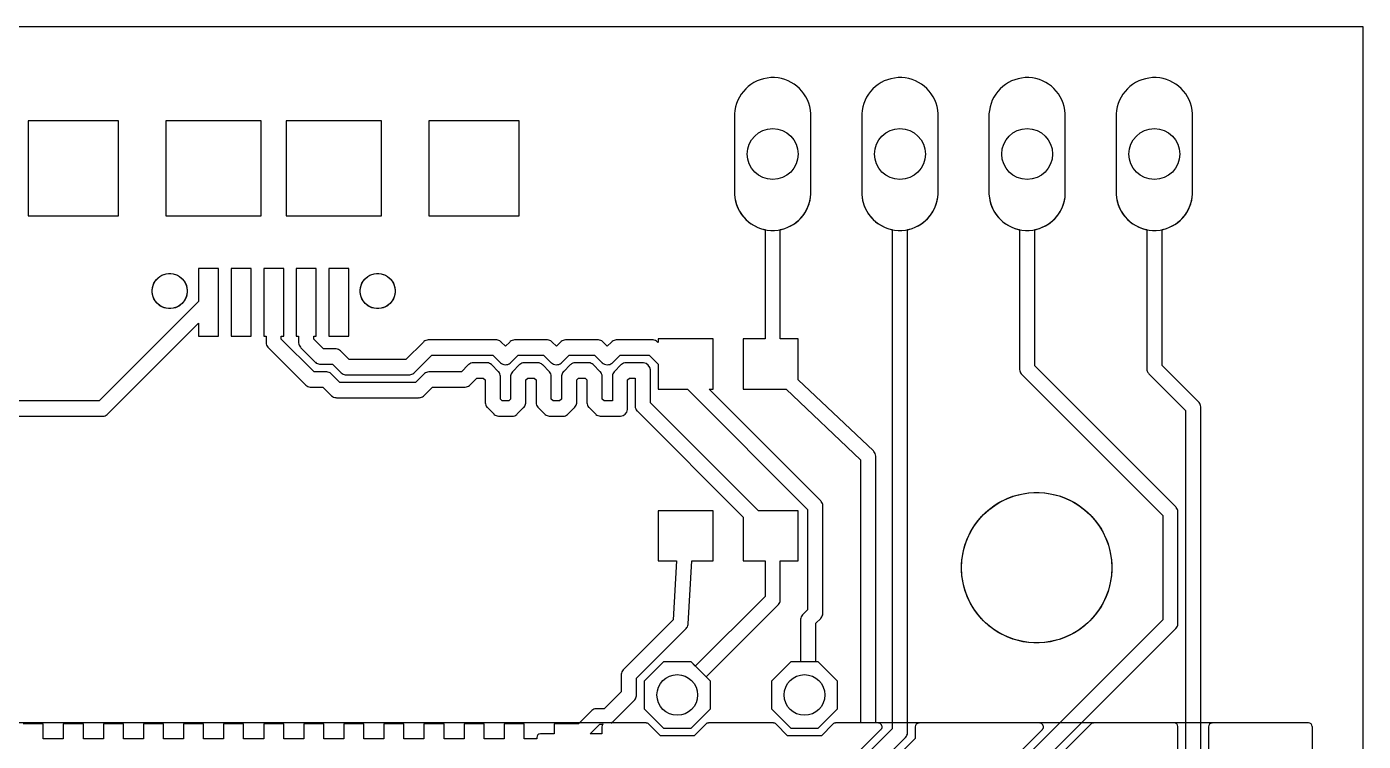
# Model space of a CAD drawing. Header units: millimetres. Extents: x 1.3 to 44.8, y 11.4 to 81.9.
# Drawn here: x 18.13 to 44.81, y 67.66 to 81.92 of the extents above; entities that cross this region are included whole.
import ezdxf

# ---------------------------------------------------------------- set-up
doc = ezdxf.new("R2010")
doc.units = ezdxf.units.MM

msp = doc.modelspace()

# ---------------------------------------------------------------- linework, layer by layer
at = {"layer": '16_copper'}
for points in [[(33.132, 77.858, 0.357806), (33.782, 78.576), (33.782, 80.174), (33.775, 80.249, 0.906347), (32.258, 80.174), (32.258, 78.576), (32.265, 78.501, 0.385742), (33.057, 77.851)], [(35.672, 77.858, 0.357806), (36.322, 78.576), (36.322, 80.174), (36.315, 80.249, 0.906347), (34.798, 80.174), (34.798, 78.576), (34.805, 78.501, 0.385742), (35.597, 77.851)], [(38.212, 77.858, 0.357806), (38.862, 78.576), (38.862, 80.174), (38.855, 80.249, 0.906347), (37.338, 80.174), (37.338, 78.576), (37.345, 78.501, 0.385742), (38.137, 77.851)], [(40.752, 77.858, 0.357806), (41.402, 78.576), (41.402, 80.174), (41.395, 80.249, 0.906347), (39.878, 80.174), (39.878, 78.576), (39.885, 78.501, 0.385742), (40.677, 77.851)]]:
    msp.add_lwpolyline(points, format="xyb", close=True, dxfattribs=at)
for points in [[(31.775, 68.306), (31.775, 68.854), (31.389, 69.24), (30.841, 69.24), (30.455, 68.854), (30.455, 68.306), (30.841, 67.92), (31.389, 67.92)], [(34.315, 68.306), (34.315, 68.854), (33.929, 69.24), (33.381, 69.24), (32.995, 68.854), (32.995, 68.306), (33.381, 67.92), (33.929, 67.92)]]:
    msp.add_lwpolyline(points, close=True, dxfattribs=at)
msp.add_lwpolyline([(43.794, 12.522), (43.794, 67.945), (43.793, 67.951, 0.392588), (43.718, 68.021), (34.277, 68.021), (34.269, 68.02), (34.26, 68.019, 0.087654), (34.236, 68.009), (34.23, 68.004), (34.223, 67.999), (33.992, 67.767), (33.318, 67.767), (33.087, 67.999), (33.08, 68.004), (33.073, 68.009, 0.087651), (33.049, 68.019), (33.041, 68.02), (33.033, 68.021), (31.737, 68.021), (31.729, 68.02), (31.72, 68.019, 0.087654), (31.696, 68.009), (31.69, 68.004), (31.683, 67.999), (31.452, 67.767), (30.778, 67.767), (30.547, 67.999), (30.54, 68.004), (30.533, 68.009, 0.087651), (30.509, 68.019), (30.501, 68.02), (30.493, 68.021), (17.474, 68.021)], format="xyb", dxfattribs=at)
at = {"layer": '1_copper'}
for points in [[(32.479, 65.188), (35.182, 67.891), (35.183, 67.893), (35.186, 67.895, 0.54841), (35.148, 68.018), (35.14, 68.02), (35.133, 68.021, 0.01577), (35.128, 68.021), (35.077, 68.021), (35.077, 73.34), (35.077, 73.348, 0.166119), (35.041, 73.439), (35.03, 73.45), (35.03, 73.45), (35.03, 73.45), (35.03, 73.451), (33.531, 74.872), (33.531, 75.684), (33.172, 75.684), (33.172, 77.866), (33.205, 77.873, 0.330355), (33.782, 78.576), (33.782, 80.174), (33.775, 80.249, 0.906347), (32.258, 80.174), (32.258, 78.576), (32.265, 78.501, 0.303346), (32.835, 77.873), (32.868, 77.866), (32.868, 75.684), (32.431, 75.684), (32.431, 74.684), (33.287, 74.684), (34.773, 73.275), (34.773, 68.021), (34.277, 68.021), (34.269, 68.02), (34.26, 68.019, 0.087654), (34.236, 68.009), (34.23, 68.004), (34.223, 67.999), (33.992, 67.767), (33.318, 67.767), (33.087, 67.999), (33.08, 68.004), (33.073, 68.009, 0.087651), (33.049, 68.019), (33.041, 68.02), (33.033, 68.021), (31.737, 68.021), (31.729, 68.02), (31.72, 68.019, 0.087654), (31.696, 68.009), (31.69, 68.004), (31.683, 67.999), (31.452, 67.767), (30.778, 67.767), (30.547, 67.999), (30.54, 68.004), (30.533, 68.009, 0.087651), (30.509, 68.019), (30.501, 68.02), (30.493, 68.021), (29.797, 68.021), (29.8, 68.023), (29.808, 68.027, 0.018746), (29.817, 68.034), (29.829, 68.045), (30.258, 68.474), (30.261, 68.478), (30.265, 68.482, 0.153125), (30.301, 68.566), (30.302, 68.581), (30.302, 68.917), (31.289, 69.903), (31.29, 69.904), (31.291, 69.905, 0.153132), (31.331, 69.987), (31.333, 70.002), (31.405, 71.255), (31.831, 71.255), (31.831, 72.255), (30.731, 72.255), (30.731, 71.255), (31.1, 71.255), (31.032, 70.078), (30.042, 69.088), (30.038, 69.083), (30.034, 69.079, 0.153125), (29.998, 68.995), (29.997, 68.98), (29.997, 68.645), (29.658, 68.305), (29.505, 68.305), (29.5, 68.304), (29.494, 68.305, 0.153128), (29.409, 68.271), (29.398, 68.26), (29.142, 68.005), (28.658, 68.005), (28.658, 67.807), (28.388, 67.807), (28.382, 67.807, 0.392588), (28.312, 67.731), (28.312, 67.705), (28.058, 67.705), (28.058, 68.005), (27.658, 68.005), (27.658, 67.705), (27.258, 67.705), (27.258, 68.005), (26.858, 68.005), (26.858, 67.705), (26.458, 67.705), (26.458, 68.005), (26.058, 68.005), (26.058, 67.705), (25.658, 67.705), (25.658, 68.005), (25.258, 68.005), (25.258, 67.705), (24.858, 67.705), (24.858, 68.005), (24.458, 68.005), (24.458, 67.705), (24.058, 67.705), (24.058, 68.005), (23.658, 68.005), (23.658, 67.705), (23.258, 67.705), (23.258, 68.005), (22.858, 68.005), (22.858, 67.705), (22.458, 67.705), (22.458, 68.005), (22.058, 68.005), (22.058, 67.705), (21.658, 67.705), (21.658, 68.005), (21.258, 68.005), (21.258, 67.705), (20.858, 67.705), (20.858, 68.005), (20.458, 68.005), (20.458, 67.705), (20.058, 67.705), (20.058, 68.005), (19.658, 68.005), (19.658, 67.705), (19.258, 67.705), (19.258, 68.005), (18.858, 68.005), (18.858, 67.705), (18.458, 67.705), (18.458, 68.005), (18.058, 68.005)], [(30.83, 62.892), (35.668, 67.731), (35.671, 67.735), (35.676, 67.739, 0.153125), (35.712, 67.823), (35.712, 67.838), (35.712, 77.866), (35.745, 77.873, 0.330355), (36.322, 78.576), (36.322, 80.174), (36.315, 80.249, 0.906347), (34.798, 80.174), (34.798, 78.576), (34.805, 78.501, 0.303346), (35.375, 77.873), (35.408, 77.866), (35.408, 67.902), (30.659, 63.153)], [(36.456, 65.297), (41.066, 69.907), (41.07, 69.911), (41.074, 69.915, 0.153125), (41.11, 69.999), (41.111, 70.015), (41.111, 72.225), (41.11, 72.231), (41.11, 72.237, 0.153128), (41.076, 72.321), (41.066, 72.333), (38.252, 75.147), (38.252, 77.866), (38.285, 77.873, 0.330355), (38.862, 78.576), (38.862, 80.174), (38.855, 80.249, 0.906347), (37.338, 80.174), (37.338, 78.576), (37.345, 78.501, 0.303346), (37.915, 77.873), (37.948, 77.866), (37.948, 75.083), (37.948, 75.078), (37.948, 75.072, 0.153128), (37.982, 74.987), (37.992, 74.976), (40.806, 72.162), (40.806, 70.078), (36.285, 65.557)], [(41.568, 64.815), (41.568, 74.32), (41.567, 74.325), (41.567, 74.331, 0.153128), (41.534, 74.416), (41.523, 74.427), (40.792, 75.158), (40.792, 77.866), (40.825, 77.873, 0.330355), (41.402, 78.576), (41.402, 80.174), (41.395, 80.249, 0.906347), (39.878, 80.174), (39.878, 78.576), (39.885, 78.501, 0.303346), (40.455, 77.873), (40.488, 77.866), (40.488, 75.095), (40.488, 75.089), (40.488, 75.084, 0.153128), (40.522, 74.999), (40.532, 74.987), (41.263, 74.257), (41.263, 64.878)], [(15.938, 74.143), (19.638, 74.143), (19.644, 74.143), (19.649, 74.143, 0.153128), (19.734, 74.177), (19.746, 74.187), (21.558, 75.999), (21.558, 75.74), (21.958, 75.74), (21.958, 77.09), (21.558, 77.09), (21.558, 76.431), (19.575, 74.447), (15.875, 74.447)], [(36.244, 65.732), (38.403, 67.891), (38.405, 67.893), (38.407, 67.895, 0.54841), (38.37, 68.018), (38.362, 68.02), (38.354, 68.021, 0.01577), (38.35, 68.021), (35.941, 68.021), (35.935, 68.02, 0.392588), (35.865, 67.945), (35.865, 67.712), (30.848, 62.695)], [(41.111, 64.973), (41.111, 67.945), (41.11, 67.951, 0.392588), (41.034, 68.021), (39.427, 68.021), (39.419, 68.02), (39.41, 68.019, 0.087654), (39.386, 68.009), (39.38, 68.004), (39.373, 67.999), (36.676, 65.301)], [(43.794, 33.566), (43.794, 67.945), (43.793, 67.951, 0.392588), (43.718, 68.021), (41.796, 68.021), (41.791, 68.02, 0.392588), (41.72, 67.945), (41.72, 64.689)]]:
    msp.add_lwpolyline(points, format="xyb", dxfattribs=at)
for points in [[(19.958, 80.04), (18.158, 80.04), (18.158, 78.14), (19.958, 78.14)], [(22.808, 80.04), (20.908, 80.04), (20.908, 78.14), (22.808, 78.14)], [(25.208, 80.04), (23.308, 80.04), (23.308, 78.14), (25.208, 78.14)], [(27.958, 80.04), (26.158, 80.04), (26.158, 78.14), (27.958, 78.14)], [(22.608, 77.09), (22.208, 77.09), (22.208, 75.74), (22.608, 75.74)], [(24.558, 77.09), (24.158, 77.09), (24.158, 75.74), (24.558, 75.74)]]:
    msp.add_lwpolyline(points, close=True, dxfattribs=at)
for points in [[(31.775, 68.306), (31.775, 68.854), (31.69, 68.939), (33.128, 70.377), (33.131, 70.382), (33.136, 70.386, 0.153125), (33.172, 70.469), (33.172, 70.485), (33.172, 71.255), (33.531, 71.255), (33.531, 72.255), (32.736, 72.255), (30.579, 74.412), (30.579, 75.057), (30.578, 75.061), (30.578, 75.065, 0.370187), (30.442, 75.209), (30.426, 75.209), (30.099, 75.209), (30.093, 75.209), (30.088, 75.209, 0.153128), (30.003, 75.175), (29.991, 75.165), (29.864, 75.038), (29.861, 75.033), (29.856, 75.029, 0.153125), (29.82, 74.946), (29.82, 74.93), (29.82, 74.447), (29.654, 74.447), (29.616, 74.485), (29.616, 74.93), (29.616, 74.936), (29.616, 74.941, 0.153128), (29.582, 75.026), (29.572, 75.038), (29.445, 75.165), (29.44, 75.168), (29.436, 75.173, 0.153125), (29.353, 75.209), (29.337, 75.209), (29.083, 75.209), (29.077, 75.209), (29.072, 75.209, 0.153128), (28.987, 75.175), (28.975, 75.165), (28.848, 75.038), (28.845, 75.033), (28.84, 75.029, 0.153125), (28.804, 74.946), (28.804, 74.93), (28.804, 74.485), (28.766, 74.447), (28.638, 74.447), (28.6, 74.485), (28.6, 74.93), (28.6, 74.936), (28.6, 74.941, 0.153128), (28.566, 75.026), (28.556, 75.038), (28.429, 75.165), (28.424, 75.168), (28.42, 75.173, 0.153125), (28.337, 75.209), (28.321, 75.209), (28.067, 75.209), (28.061, 75.209), (28.056, 75.209, 0.153128), (27.971, 75.175), (27.959, 75.165), (27.832, 75.038), (27.829, 75.033), (27.824, 75.029, 0.153125), (27.788, 74.946), (27.788, 74.93), (27.788, 74.485), (27.75, 74.447), (27.622, 74.447), (27.584, 74.485), (27.584, 74.93), (27.584, 74.936), (27.584, 74.941, 0.153128), (27.55, 75.026), (27.54, 75.038), (27.413, 75.165), (27.408, 75.168), (27.404, 75.173, 0.153125), (27.321, 75.209), (27.305, 75.209), (27.051, 75.209), (27.045, 75.209), (27.04, 75.209, 0.153128), (26.955, 75.175), (26.943, 75.165), (26.807, 75.029), (26.163, 75.029), (26.157, 75.028), (26.152, 75.028, 0.153128), (26.067, 74.995), (26.055, 74.984), (25.888, 74.817), (24.378, 74.817), (24.21, 74.984), (24.206, 74.988), (24.202, 74.992, 0.153125), (24.118, 75.028), (24.103, 75.029), (23.863, 75.029), (23.21, 75.682), (23.21, 75.74), (23.258, 75.74), (23.258, 77.09), (22.858, 77.09), (22.858, 75.74), (22.905, 75.74), (22.905, 75.619), (22.906, 75.613), (22.906, 75.607, 0.153128), (22.94, 75.523), (22.95, 75.511), (23.692, 74.769), (23.697, 74.765), (23.701, 74.761, 0.153125), (23.785, 74.725), (23.8, 74.724), (24.039, 74.724), (24.207, 74.557), (24.211, 74.553), (24.215, 74.549, 0.153125), (24.299, 74.513), (24.315, 74.512), (25.951, 74.512), (25.957, 74.513), (25.963, 74.512, 0.153128), (26.047, 74.546), (26.059, 74.557), (26.226, 74.724), (26.87, 74.724), (26.876, 74.725), (26.882, 74.724, 0.153128), (26.967, 74.758), (26.978, 74.769), (27.114, 74.905), (27.242, 74.905), (27.28, 74.867), (27.28, 74.422), (27.28, 74.416), (27.28, 74.411, 0.153128), (27.314, 74.326), (27.324, 74.314), (27.451, 74.187), (27.456, 74.184), (27.46, 74.179, 0.153125), (27.543, 74.143), (27.559, 74.143), (27.813, 74.143), (27.819, 74.143), (27.824, 74.143, 0.153128), (27.909, 74.177), (27.921, 74.187), (28.048, 74.314), (28.051, 74.319), (28.056, 74.323, 0.153125), (28.092, 74.406), (28.092, 74.422), (28.092, 74.867), (28.13, 74.905), (28.258, 74.905), (28.296, 74.867), (28.296, 74.422), (28.296, 74.416), (28.296, 74.411, 0.153128), (28.33, 74.326), (28.34, 74.314), (28.467, 74.187), (28.472, 74.184), (28.476, 74.179, 0.153125), (28.559, 74.143), (28.575, 74.143), (28.829, 74.143), (28.835, 74.143), (28.84, 74.143, 0.153128), (28.925, 74.177), (28.937, 74.187), (29.064, 74.314), (29.067, 74.319), (29.072, 74.323, 0.153125), (29.108, 74.406), (29.108, 74.422), (29.108, 74.867), (29.146, 74.905), (29.274, 74.905), (29.312, 74.867), (29.312, 74.422), (29.312, 74.416), (29.312, 74.411, 0.153128), (29.346, 74.326), (29.356, 74.314), (29.483, 74.187), (29.488, 74.184), (29.492, 74.179, 0.153125), (29.575, 74.143), (29.591, 74.143), (29.972, 74.143), (29.976, 74.143), (29.98, 74.143, 0.370187), (30.124, 74.279), (30.124, 74.295), (30.124, 74.867), (30.162, 74.905), (30.274, 74.905), (30.274, 74.349), (30.274, 74.343), (30.274, 74.337, 0.153128), (30.308, 74.253), (30.318, 74.241), (32.431, 72.128), (32.431, 71.255), (32.868, 71.255), (32.868, 70.548), (31.474, 69.155), (31.389, 69.24), (30.841, 69.24), (30.455, 68.854), (30.455, 68.306), (30.841, 67.92), (31.389, 67.92)], [(23.86, 75.678), (23.86, 75.74), (23.908, 75.74), (23.908, 77.09), (23.508, 77.09), (23.508, 75.74), (23.555, 75.74), (23.555, 75.615), (23.556, 75.61), (23.556, 75.604, 0.153128), (23.59, 75.519), (23.6, 75.508), (23.882, 75.226), (23.886, 75.222), (23.89, 75.218, 0.153125), (23.974, 75.182), (23.99, 75.181), (24.229, 75.181), (24.396, 75.014), (24.401, 75.01), (24.405, 75.006, 0.153125), (24.488, 74.97), (24.504, 74.969), (25.762, 74.969), (25.768, 74.97), (25.773, 74.97, 0.153128), (25.858, 75.003), (25.87, 75.014), (26.218, 75.362), (27.431, 75.362), (27.578, 75.215), (27.581, 75.212), (27.584, 75.21, 0.370187), (27.782, 75.204), (27.794, 75.215), (27.941, 75.362), (28.447, 75.362), (28.594, 75.215), (28.597, 75.212), (28.6, 75.21, 0.370187), (28.798, 75.204), (28.81, 75.215), (28.957, 75.362), (29.463, 75.362), (29.61, 75.215), (29.613, 75.212), (29.616, 75.21, 0.370187), (29.814, 75.204), (29.826, 75.215), (29.973, 75.362), (30.552, 75.362), (30.731, 75.183), (30.731, 74.684), (31.318, 74.684), (33.718, 72.284), (33.718, 70.28), (33.622, 70.185), (33.618, 70.18), (33.614, 70.176, 0.153125), (33.578, 70.092), (33.577, 70.077), (33.577, 69.24), (33.381, 69.24), (32.995, 68.854), (32.995, 68.306), (33.381, 67.92), (33.929, 67.92), (34.315, 68.306), (34.315, 68.854), (33.929, 69.24), (33.882, 69.24), (33.882, 70.014), (33.978, 70.109), (33.981, 70.114), (33.986, 70.118, 0.153125), (34.022, 70.201), (34.022, 70.217), (34.022, 72.347), (34.022, 72.353), (34.022, 72.358, 0.153128), (33.988, 72.443), (33.978, 72.455), (31.749, 74.684), (31.831, 74.684), (31.831, 75.684), (30.731, 75.684), (30.731, 75.614), (30.723, 75.622, 0.172365), (30.631, 75.666), (30.616, 75.667), (29.91, 75.667), (29.904, 75.666), (29.898, 75.666, 0.153128), (29.813, 75.632), (29.802, 75.622), (29.718, 75.538), (29.634, 75.622), (29.63, 75.626), (29.626, 75.63, 0.153125), (29.542, 75.666), (29.526, 75.667), (28.894, 75.667), (28.888, 75.666), (28.882, 75.666, 0.153128), (28.797, 75.632), (28.786, 75.622), (28.702, 75.538), (28.618, 75.622), (28.614, 75.626), (28.61, 75.63, 0.153125), (28.526, 75.666), (28.51, 75.667), (27.878, 75.667), (27.872, 75.666), (27.866, 75.666, 0.153128), (27.781, 75.632), (27.77, 75.622), (27.686, 75.538), (27.602, 75.622), (27.598, 75.626), (27.594, 75.63, 0.153125), (27.51, 75.666), (27.494, 75.667), (26.154, 75.667), (26.149, 75.666), (26.143, 75.666, 0.153128), (26.058, 75.632), (26.047, 75.622), (25.699, 75.274), (24.567, 75.274), (24.4, 75.441), (24.395, 75.445), (24.391, 75.449, 0.153125), (24.308, 75.485), (24.292, 75.486), (24.053, 75.486)], [(29.376, 67.807), (29.569, 68), (29.636, 68), (29.634, 67.998), (29.63, 67.995, 0.179618), (29.612, 67.945), (29.612, 67.807)]]:
    msp.add_lwpolyline(points, format="xyb", close=True, dxfattribs=at)
at = {"layer": 'drills_NPTH'}
for centre, radius in [((20.983, 76.64), 0.35), ((25.133, 76.64), 0.35), ((38.29, 71.12), 1.5)]:
    msp.add_circle(centre, radius, dxfattribs=at)
at = {"layer": 'drills_PTH'}
for centre, radius in [((33.02, 79.375), 0.508), ((35.56, 79.375), 0.508), ((38.1, 79.375), 0.508), ((40.64, 79.375), 0.508), ((31.115, 68.58), 0.406), ((33.655, 68.58), 0.406)]:
    msp.add_circle(centre, radius, dxfattribs=at)
at = {"layer": 'holes'}
for points in [[(20.633, 76.663), (20.639, 76.708), (20.651, 76.753), (20.668, 76.795), (20.691, 76.835), (20.719, 76.871), (20.752, 76.904), (20.788, 76.932), (20.828, 76.955), (20.87, 76.972), (20.914, 76.984), (20.96, 76.99), (21.006, 76.99), (21.051, 76.984), (21.096, 76.972), (21.138, 76.955), (21.178, 76.932), (21.214, 76.904), (21.247, 76.871), (21.275, 76.835), (21.297, 76.795), (21.315, 76.753), (21.327, 76.708), (21.333, 76.663), (21.333, 76.617), (21.327, 76.572), (21.315, 76.527), (21.297, 76.485), (21.275, 76.445), (21.247, 76.409), (21.214, 76.376), (21.178, 76.348), (21.138, 76.325), (21.096, 76.308), (21.051, 76.296), (21.006, 76.29), (20.96, 76.29), (20.914, 76.296), (20.87, 76.308), (20.828, 76.325), (20.788, 76.348), (20.752, 76.376), (20.719, 76.409), (20.691, 76.445), (20.668, 76.485), (20.651, 76.527), (20.639, 76.572), (20.633, 76.617), (20.633, 76.663)], [(24.783, 76.663), (24.789, 76.708), (24.801, 76.753), (24.818, 76.795), (24.841, 76.835), (24.869, 76.871), (24.902, 76.904), (24.938, 76.932), (24.978, 76.955), (25.02, 76.972), (25.064, 76.984), (25.11, 76.99), (25.156, 76.99), (25.201, 76.984), (25.246, 76.972), (25.288, 76.955), (25.328, 76.932), (25.364, 76.904), (25.397, 76.871), (25.425, 76.835), (25.447, 76.795), (25.465, 76.753), (25.477, 76.708), (25.483, 76.663), (25.483, 76.617), (25.477, 76.572), (25.465, 76.527), (25.447, 76.485), (25.425, 76.445), (25.397, 76.409), (25.364, 76.376), (25.328, 76.348), (25.288, 76.325), (25.246, 76.308), (25.201, 76.296), (25.156, 76.29), (25.11, 76.29), (25.064, 76.296), (25.02, 76.308), (24.978, 76.325), (24.938, 76.348), (24.902, 76.376), (24.869, 76.409), (24.841, 76.445), (24.818, 76.485), (24.801, 76.527), (24.789, 76.572), (24.783, 76.617), (24.783, 76.663)], [(39.79, 71.066), (39.782, 70.96), (39.767, 70.853), (39.744, 70.749), (39.714, 70.646), (39.676, 70.546), (39.632, 70.448), (39.581, 70.354), (39.523, 70.264), (39.458, 70.178), (39.388, 70.097), (39.313, 70.021), (39.232, 69.951), (39.146, 69.887), (39.056, 69.829), (38.962, 69.778), (38.864, 69.733), (38.764, 69.696), (38.661, 69.666), (38.556, 69.643), (38.45, 69.628), (38.343, 69.62), (38.236, 69.62), (38.129, 69.628), (38.023, 69.643), (37.919, 69.666), (37.816, 69.696), (37.715, 69.733), (37.618, 69.778), (37.524, 69.829), (37.434, 69.887), (37.348, 69.951), (37.267, 70.021), (37.191, 70.097), (37.121, 70.178), (37.057, 70.264), (36.999, 70.354), (36.948, 70.448), (36.903, 70.546), (36.866, 70.646), (36.835, 70.749), (36.813, 70.853), (36.797, 70.96), (36.79, 71.066), (36.79, 71.174), (36.797, 71.28), (36.813, 71.386), (36.835, 71.491), (36.866, 71.594), (36.903, 71.694), (36.948, 71.792), (36.999, 71.886), (37.057, 71.976), (37.121, 72.062), (37.191, 72.143), (37.267, 72.219), (37.348, 72.289), (37.434, 72.353), (37.524, 72.411), (37.618, 72.462), (37.715, 72.507), (37.816, 72.544), (37.919, 72.574), (38.023, 72.597), (38.129, 72.612), (38.236, 72.62), (38.343, 72.62), (38.45, 72.612), (38.556, 72.597), (38.661, 72.574), (38.764, 72.544), (38.864, 72.507), (38.962, 72.462), (39.056, 72.411), (39.146, 72.353), (39.232, 72.289), (39.313, 72.219), (39.388, 72.143), (39.458, 72.062), (39.523, 71.976), (39.581, 71.886), (39.632, 71.792), (39.676, 71.694), (39.714, 71.594), (39.744, 71.491), (39.767, 71.386), (39.782, 71.28), (39.79, 71.174), (39.79, 71.066)]]:
    msp.add_lwpolyline(points, close=True, dxfattribs=at)
at = {"layer": 'outline'}
msp.add_lwpolyline([(1.27, 11.43), (44.81, 11.43), (44.81, 81.915), (1.27, 81.915), (1.27, 11.43)], close=True, dxfattribs=at)

doc.saveas('drawing.dxf')
